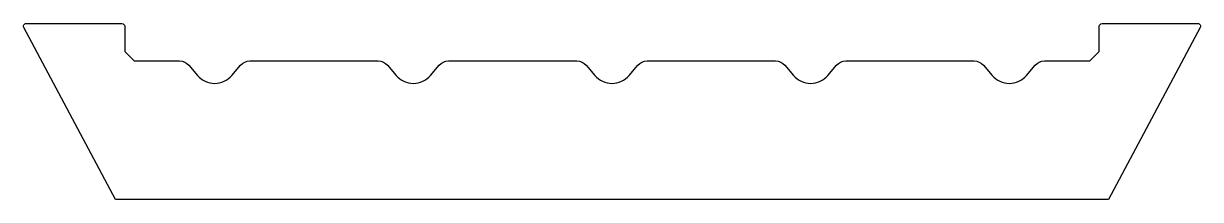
# Model space of a CAD drawing. Header units: millimetres. Extents: x -526 to 102, y -33 to 61.
import ezdxf

# ---------------------------------------------------------------- set-up
doc = ezdxf.new("R2010")
doc.units = ezdxf.units.MM
doc.header["$MEASUREMENT"] = 0

msp = doc.modelspace()

# ---------------------------------------------------------------- linework, layer by layer
msp.add_lwpolyline([(-473.5, 61, -0.414214), (-472, 59.5), (-472, 46), (-467, 41), (-442.73, 41, -0.220804), (-437.76, 38.7), (-433.17, 33.26, 0.464241), (-414.83, 33.26), (-410.24, 38.7, -0.220804), (-405.27, 41), (-336.73, 41, -0.220804), (-331.76, 38.7), (-327.17, 33.26, 0.464241), (-308.83, 33.26), (-304.24, 38.7, -0.220804), (-299.27, 41), (-230.73, 41, -0.220804), (-225.76, 38.7), (-221.17, 33.26, 0.464241), (-202.83, 33.26), (-198.24, 38.7, -0.220804), (-193.27, 41), (-124.73, 41, -0.220804), (-119.76, 38.7), (-115.17, 33.26, 0.464241), (-96.83, 33.26), (-92.24, 38.7, -0.220804), (-87.27, 41), (-18.73, 41, -0.220804), (-13.76, 38.7), (-9.17, 33.26, 0.464241), (9.17, 33.26), (13.76, 38.7, -0.220804), (18.73, 41), (43, 41), (48, 46), (48, 59.5, -0.414214), (49.5, 61), (100.5, 61, -0.565826), (101.83, 58.8), (53, -33), (-477, -33), (-525.83, 58.8, -0.565826), (-524.5, 61)], format="xyb", close=True)

doc.saveas('drawing.dxf')
